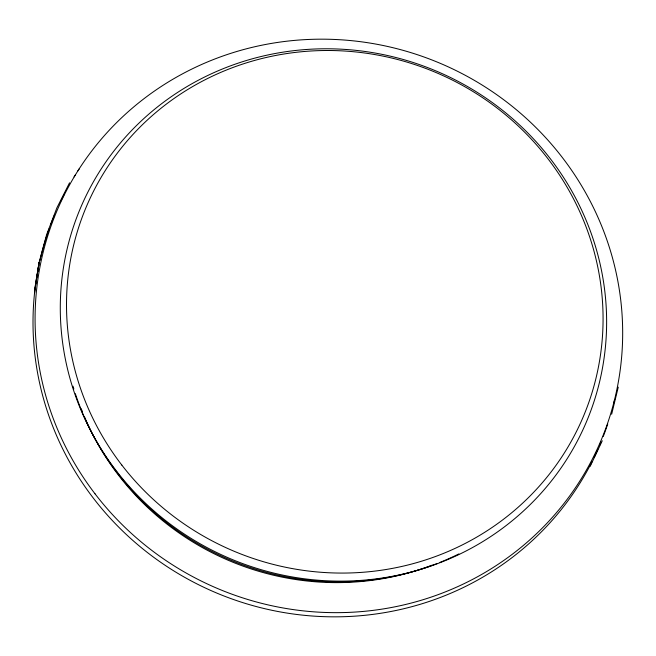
<?xml version="1.0" encoding="UTF-8"?>
<svg xmlns="http://www.w3.org/2000/svg" width="656" height="656" viewBox="0 0 656 656"><rect width="100%" height="100%" fill="white"/><g stroke="black" fill="none" stroke-linecap="round" stroke-linejoin="round"><path stroke-width="0.98" d="M34.555 292.986L39.089 262.498L46.51 235.078M37.597 271.912L39.089 262.498L34.489 290.747M611.646 414.28L618.255 387.138M46.773 234.217L56.883 207.862L69.536 182.827M590.195 466.301L602.274 440.758M597.813 449.557A295.897 286.049 22.7 0 1 594.098 457.527M591.925 461.906A295.897 286.049 22.7 0 1 232.765 599.256A295.897 286.049 22.7 0 1 38.852 265.516M39.901 260.694A295.897 286.049 22.7 0 1 49.225 228.682M50.906 224.09A295.897 286.049 22.7 0 1 54.555 214.938M60.869 200.982A295.897 286.049 22.7 0 1 64.534 193.7M74.071 176.915A295.897 286.049 22.7 0 1 75.137 175.193M77.867 170.921A295.897 286.049 22.7 0 1 79.54 168.379M614.639 399.545A295.897 286.049 22.7 0 1 613.934 402.505M607.743 423.989A295.897 286.049 22.7 0 1 603.266 436.47M600.986 442.169A295.897 286.049 22.7 0 1 599.805 444.998M458.864 553.918A270.903 261.342 22.7 0 1 439.971 562.389M437.216 563.479A270.903 261.342 22.7 0 1 75.333 393.666M73.841 388.983A270.903 261.342 22.7 0 1 72.988 386.163M432.206 565.144A267.41 258.226 22.7 0 1 84.526 416.921M82.303 411.509A267.41 258.226 22.7 0 1 81.237 408.786M95.022 493.812A295.274 285.221 22.7 0 0 599.822 443.276A295.274 285.221 22.7 0 0 291.781 40.664A295.274 285.221 22.7 0 0 95.022 493.812M116.743 471.393A274.634 264.671 22.7 0 0 585.841 423.235A274.634 264.671 22.7 0 0 297.791 50.233A274.634 264.671 22.7 0 0 116.743 471.393M121.827 465.079A269.739 259.776 22.7 0 0 582.569 418.389A269.739 259.776 22.7 0 0 299.964 51.898A269.739 259.776 22.7 0 0 121.827 465.079"/></g></svg>
